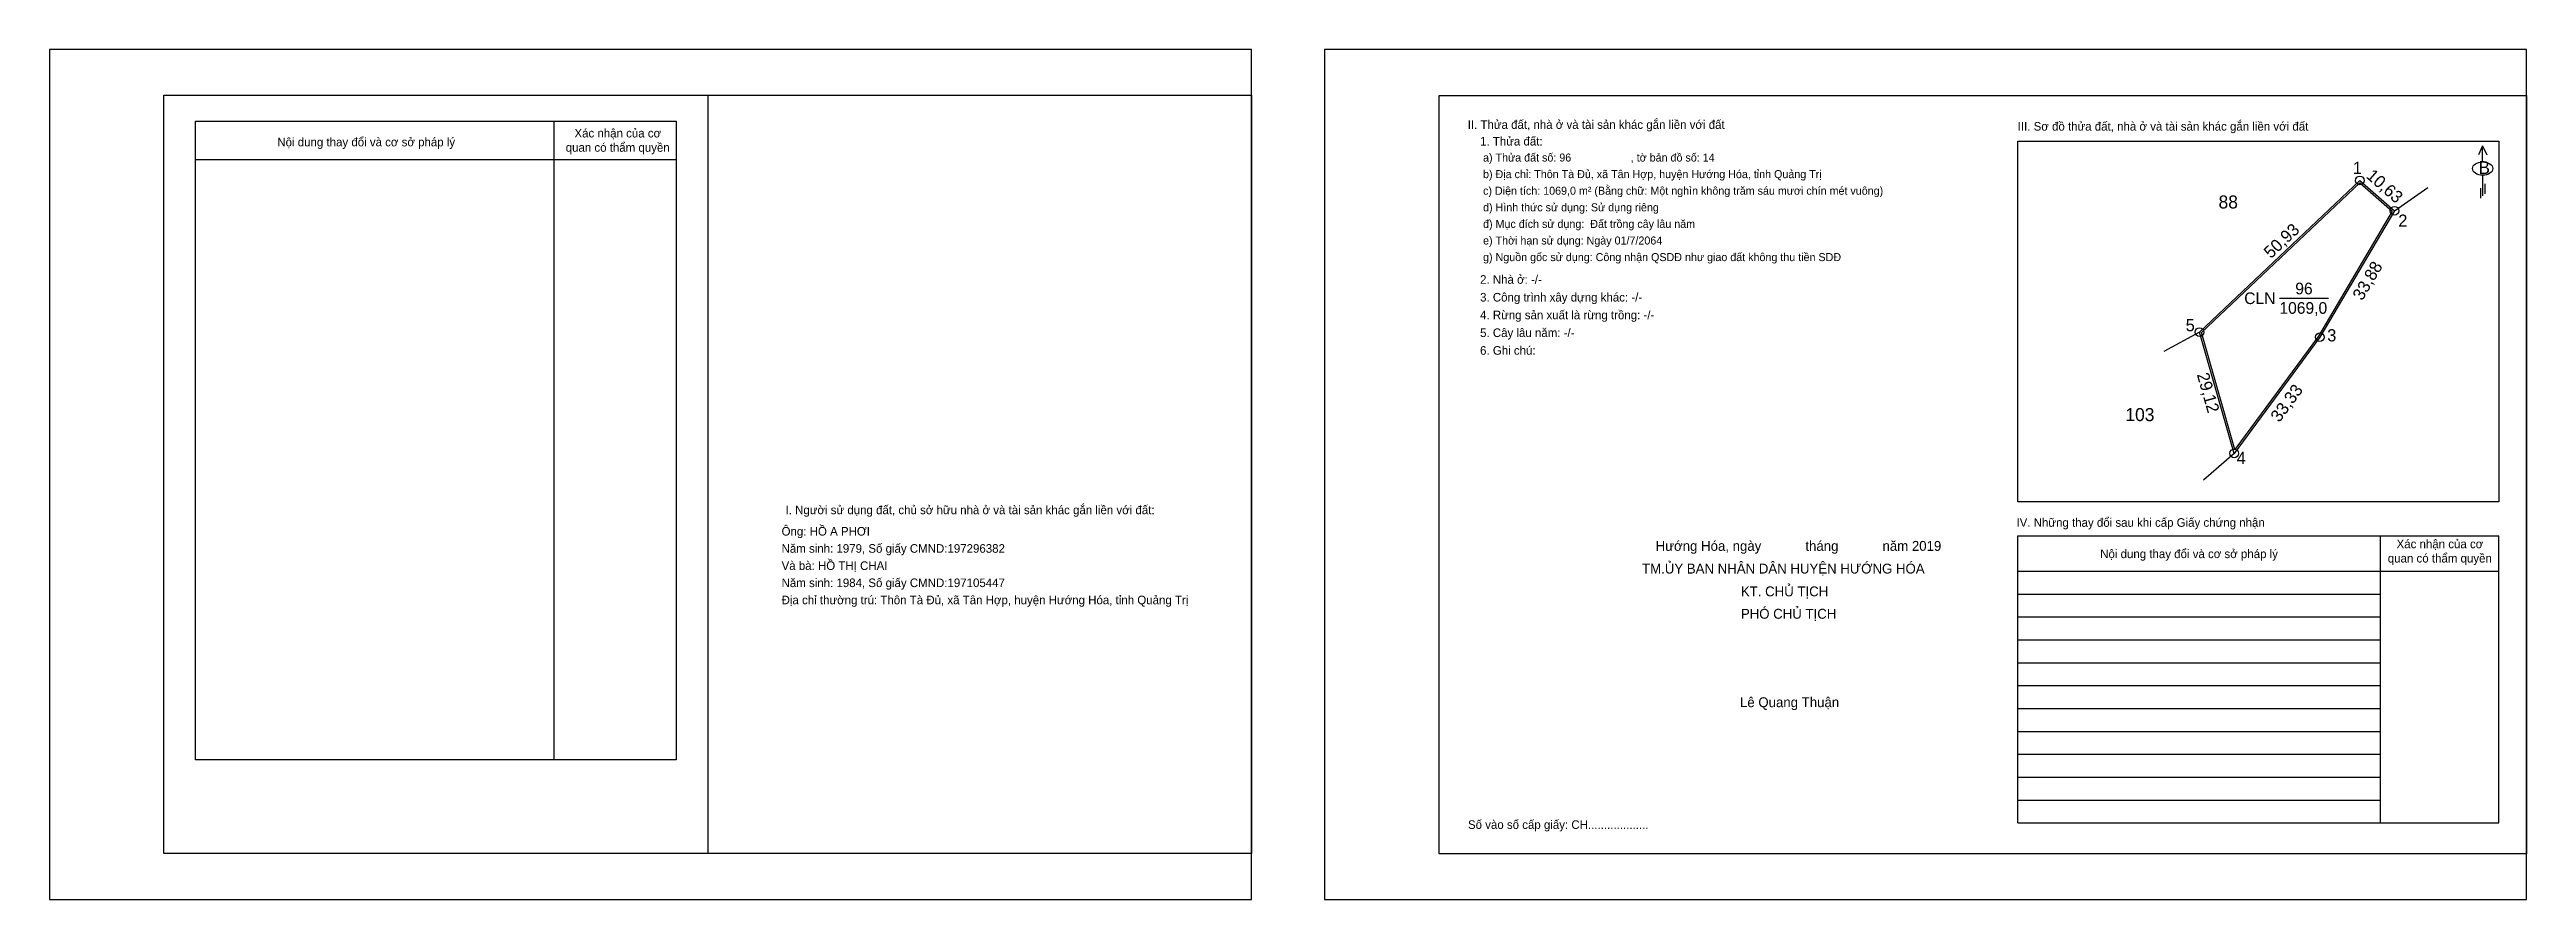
# Model space of a CAD drawing. Extents: x 553159 to 553730, y 1840195 to 1840391.
import ezdxf

# ---------------------------------------------------------------- set-up
doc = ezdxf.new("R2010")
doc.units = 0
for name, color, linetype in [('CanhThua', 7, 'Continuous'), ('ChieuDaiCanhThua', 7, 'Continuous'), ('Khung', 7, 'Continuous'), ('KhungInTrang1', 7, 'Continuous'), ('KhungInTrang2', 7, 'Continuous'), ('Level 2', 7, 'Continuous'), ('MocDinhThua', 7, 'Continuous'), ('NhanDiaChinhThua', 7, 'Continuous'), ('NhanTuCan', 7, 'Continuous'), ('ON', 7, 'Continuous'), ('RauThua', 7, 'Continuous'), ('SoHieuDinhThua', 7, 'Continuous'), ('Template', 7, 'Continuous'), ('ThongTin', 7, 'Continuous')]:
    doc.layers.add(name, color=color, linetype=linetype)

msp = doc.modelspace()

# ---------------------------------------------------------------- linework, layer by layer
at = {"layer": 'CanhThua'}
for p, q in [((553655, 1840326), (553692, 1840361)), ((553692, 1840361), (553700, 1840354)), ((553700, 1840354), (553682.79, 1840324.82)), ((553663, 1840298), (553655, 1840326)), ((553682.79, 1840324.82), (553663, 1840298))]:
    msp.add_line(p, q, dxfattribs=at)
at = {"layer": 'Khung'}
for p, q in [((553479.49, 1840380.63), (553730.47, 1840380.63)), ((553479.49, 1840205.6), (553479.49, 1840380.63)), ((553613.1, 1840286.79), (553613.1, 1840370.08)), ((553613.1, 1840370.08), (553724.06, 1840370.08)), ((553724.06, 1840370.08), (553724.06, 1840286.79)), ((553724.06, 1840286.79), (553613.1, 1840286.79))]:
    msp.add_line(p, q, dxfattribs=at)
msp.add_lwpolyline([(553436.17, 1840205.61), (553185.18, 1840205.61), (553185.18, 1840380.64), (553436.17, 1840380.64)], close=True, dxfattribs=at)
for points in [[(553310.67, 1840380.64), (553310.67, 1840205.61)], [(553730.47, 1840380.63), (553730.47, 1840205.6), (553479.49, 1840205.6)]]:
    msp.add_lwpolyline(points, dxfattribs=at)
at = {"layer": 'KhungInTrang1'}
msp.add_lwpolyline([(553158.76, 1840391.2), (553158.76, 1840195.04), (553436.17, 1840195.04), (553436.17, 1840391.2)], close=True, dxfattribs=at)
at = {"layer": 'KhungInTrang2'}
msp.add_lwpolyline([(553453.07, 1840391.2), (553453.07, 1840195.04), (553730.47, 1840195.04), (553730.47, 1840391.2)], close=True, dxfattribs=at)
at = {"layer": 'Level 2'}
msp.add_lwpolyline([(553699.49, 1840353.92), (553682.46, 1840325.04), (553663.16, 1840298.89), (553655.45, 1840325.88), (553692.01, 1840360.46)], close=True, dxfattribs=at)
at = {"layer": 'MocDinhThua'}
for centre in [(553692, 1840361), (553700, 1840354), (553655, 1840326), (553682.79, 1840324.82), (553663, 1840298)]:
    msp.add_circle(centre, 1, dxfattribs=at)
at = {"layer": 'NhanDiaChinhThua'}
msp.add_line((553673.45, 1840333.8), (553684.79, 1840333.8), dxfattribs=at)
at = {"layer": 'ON'}
for p, q in [((553192.45, 1840374.69), (553303.41, 1840374.69)), ((553192.45, 1840227.26), (553192.45, 1840374.69)), ((553303.41, 1840374.69), (553303.41, 1840227.26)), ((553192.45, 1840365.84), (553303.41, 1840365.84)), ((553613.1, 1840278.97), (553724.06, 1840278.97)), ((553696.68, 1840278.97), (553696.68, 1840212.71)), ((553613.1, 1840270.81), (553724.06, 1840270.81)), ((553613.1, 1840265.53), (553696.68, 1840265.53)), ((553613.1, 1840260.24), (553696.68, 1840260.24)), ((553613.1, 1840254.96), (553696.68, 1840254.96)), ((553613.1, 1840249.68), (553696.68, 1840249.68)), ((553613.1, 1840244.39), (553696.68, 1840244.39)), ((553613.1, 1840239.11), (553696.68, 1840239.11)), ((553613.1, 1840233.82), (553696.68, 1840233.82)), ((553613.1, 1840228.54), (553696.68, 1840228.54)), ((553613.1, 1840223.26), (553696.68, 1840223.26)), ((553613.1, 1840217.97), (553696.68, 1840217.97))]:
    msp.add_line(p, q, dxfattribs=at)
for points in [[(553275.19, 1840374.69), (553275.19, 1840227.26)], [(553613.1, 1840212.71), (553613.1, 1840278.97)], [(553724.06, 1840212.71), (553724.06, 1840278.97)], [(553303.41, 1840227.26), (553192.45, 1840227.26)]]:
    msp.add_lwpolyline(points, dxfattribs=at)
at = {"layer": 'RauThua'}
for p, q in [((553700, 1840354), (553707.71, 1840359.39)), ((553655, 1840326), (553646.74, 1840321.5)), ((553663, 1840298), (553655.92, 1840291.81))]:
    msp.add_line(p, q, dxfattribs=at)
at = {"layer": 'Template'}
for p, q in [((553720.34, 1840369.01), (553719.38, 1840366.91)), ((553720.34, 1840365.28), (553720.34, 1840369.01)), ((553720.34, 1840369.01), (553721.3, 1840366.91)), ((553720.36, 1840362.19), (553720.36, 1840357.47)), ((553719.86, 1840359.23), (553719.86, 1840356.93)), ((553720.89, 1840360.21), (553720.89, 1840357.91)), ((553613.1, 1840212.71), (553724.06, 1840212.71))]:
    msp.add_line(p, q, dxfattribs=at)
msp.add_ellipse((553720.36, 1840363.73), major_axis=(2.35, 0), ratio=0.655849, dxfattribs=at)

# ---------------------------------------------------------------- texts
at = {"layer": 'ChieuDaiCanhThua'}
for s, rotation, p in [('10,63', 318.8141, (553693.29, 1840361.75)), ('50,93', 43.4089, (553671.47, 1840342.81)), ('33,88', 59.4684, (553692.58, 1840333.09)), ('29,12', 285.9454, (553654.37, 1840316.18)), ('33,33', 53.577, (553673.43, 1840305))]:
    msp.add_text(s, height=2.822, rotation=rotation, dxfattribs=at).set_placement(p)
at = {"layer": 'NhanDiaChinhThua'}
for s, p in [('CLN', (553665.33, 1840332.45)), ('1069,0', (553673.45, 1840330.21)), ('96', (553677.11, 1840334.7))]:
    msp.add_text(s, height=2.696, dxfattribs=at).set_placement(p)
at = {"layer": 'NhanTuCan'}
for s, p in [('88', (553659.4, 1840354.52)), ('103', (553637.89, 1840305.44))]:
    msp.add_text(s, height=3.01, dxfattribs=at).set_placement(p)
at = {"layer": 'ON'}
for s, height, p in [('Xác nhận của cơ ', 1.9814, (553279.92, 1840370.91)), ('Nội dung thay đổi và cơ sở pháp lý', 1.9814, (553211.34, 1840368.86)), ('quan có thẩm quyền', 1.9814, (553277.9, 1840367.61)), ('I. Người sử dụng đất, chủ sở hữu nhà ở và tài sản khác gắn liền với đất:', 1.9814, (553328.64, 1840283.95)), ('IV. Những thay đổi sau khi cấp Giấy chứng nhận', 1.9814, (553612.76, 1840281.05)), ('Nội dung thay đổi và cơ sở pháp lý', 1.9814, (553632.08, 1840273.82)), ('Xác nhận của cơ ', 1.9814, (553700.49, 1840276.1)), ('quan có thẩm quyền', 1.9814, (553698.47, 1840272.8)), ('Lê Quang Thuận', 2.2811, (553548.94, 1840239.42))]:
    msp.add_text(s, height=height, dxfattribs=at).set_placement(p)
at = {"layer": 'SoHieuDinhThua'}
for s, p in [('1', (553690.38, 1840362.49)), ('2', (553700.89, 1840350.3)), ('5', (553651.82, 1840326.18)), ('3', (553684.49, 1840323.84)), ('4', (553663.6, 1840295.55))]:
    msp.add_text(s, height=2.82, dxfattribs=at).set_placement(p)
at = {"layer": 'Template'}
for s, height, p in [('II. Thửa đất, nhà ở và tài sản khác gắn liền với đất', 1.9814, (553486.1, 1840372.89)), ('III. Sơ đồ thửa đất, nhà ở và tài sản khác gắn liền với đất', 1.9814, (553613.04, 1840372.49)), ('B', 2.97, (553719.4, 1840362.47)), ('Hướng Hóa, ngày            tháng            năm 2019', 2.2811, (553529.47, 1840275.5)), ('TM.ỦY BAN NHÂN DÂN HUYỆN HƯỚNG HÓA', 2.2811, (553526.34, 1840270.26)), ('KT. CHỦ TỊCH', 2.2811, (553549.15, 1840265)), ('PHÓ CHỦ TỊCH', 2.2811, (553549.15, 1840259.83)), ('Số vào sổ cấp giấy: CH...................', 1.9814, (553486.16, 1840211.32))]:
    msp.add_text(s, height=height, dxfattribs=at).set_placement(p)
at = {"layer": 'ThongTin'}
for s, height, p in [('1. Thửa đất: ', 1.9814, (553488.95, 1840369.05)), (' a) Thửa đất số: 96                    , tờ bản đồ số: 14', 1.8494, (553488.95, 1840365.35)), (' b) Địa chỉ: Thôn Tà Đủ, xã Tân Hợp, huyện Hướng Hóa, tỉnh Quảng Trị', 1.8494, (553488.95, 1840361.52)), (' c) Diện tích: 1069,0 m² (Bằng chữ: Một nghìn không trăm sáu mươi chín mét vuông)', 1.8494, (553488.95, 1840357.69)), (' d) Hình thức sử dụng: Sử dụng riêng', 1.8494, (553488.95, 1840353.86)), (' đ) Mục đích sử dụng:  Đất trồng cây lâu năm', 1.8494, (553488.95, 1840350.03)), (' e) Thời hạn sử dụng: Ngày 01/7/2064', 1.8494, (553488.95, 1840346.2)), (' g) Nguồn gốc sử dụng: Công nhận QSDĐ như giao đất không thu tiền SDĐ', 1.8494, (553488.95, 1840342.37)), ('2. Nhà ở: -/-', 1.9814, (553488.95, 1840337.14)), ('3. Công trình xây dựng khác: -/-', 1.9814, (553488.95, 1840333.04)), ('4. Rừng sản xuất là rừng trồng: -/-', 1.9814, (553488.95, 1840328.95)), ('5. Cây lâu năm: -/-', 1.9814, (553488.95, 1840324.85)), ('6. Ghi chú:', 1.9814, (553488.95, 1840320.76)), ('Ông: HỒ A PHƠI', 1.9814, (553327.73, 1840279.02)), ('Năm sinh: 1979, Số giấy CMND:197296382', 1.9814, (553327.73, 1840275.06)), ('Và bà: HỒ THỊ CHAI', 1.9814, (553327.73, 1840271.09)), ('Địa chỉ thường trú: Thôn Tà Đủ, xã Tân Hợp, huyện Hướng Hóa, tỉnh Quảng Trị', 1.9814, (553327.73, 1840263.17)), ('Năm sinh: 1984, Số giấy CMND:197105447', 1.9814, (553327.73, 1840267.13))]:
    msp.add_text(s, height=height, dxfattribs=at).set_placement(p)

doc.saveas('drawing.dxf')
